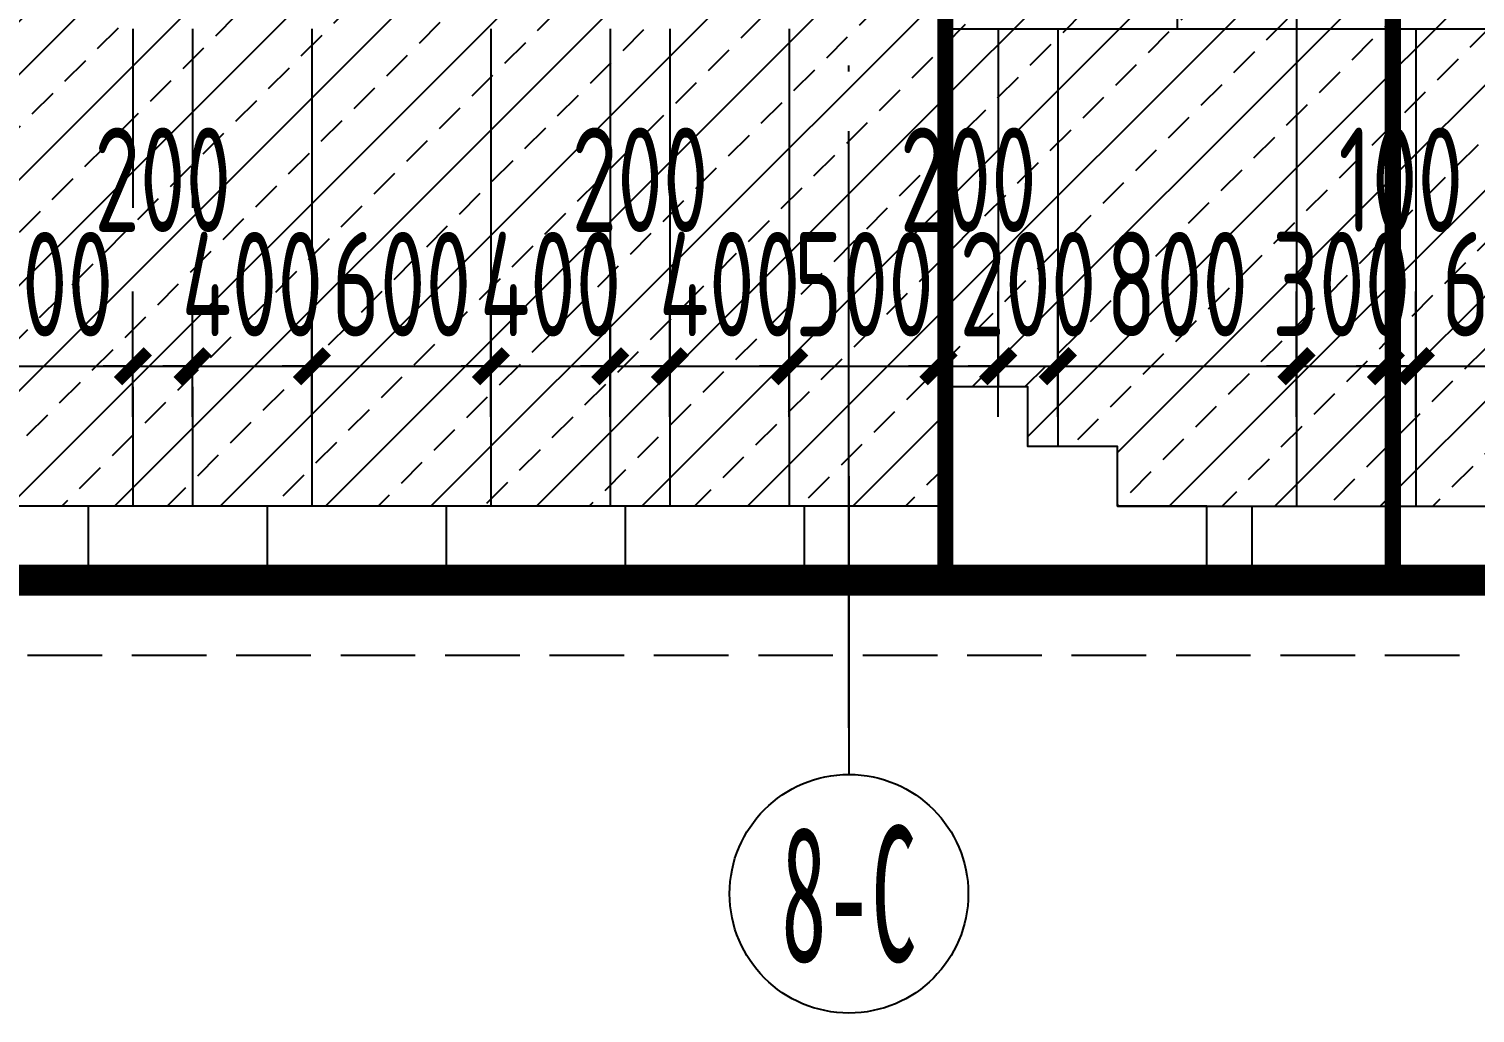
# Model space of a CAD drawing. Extents: x -863035 to 270371, y -8918 to 240488.
# Drawn here: x -241013 to -236165, y 73389 to 76689 of the extents above; entities that cross this region are included whole.
import ezdxf
from ezdxf.enums import TextEntityAlignment as Align

# ---------------------------------------------------------------- set-up
doc = ezdxf.new("R2010")
doc.units = 0
doc.header["$LTSCALE"] = 1000
doc.header["$MEASUREMENT"] = 0
doc.linetypes.add('DASH', pattern=[0.35, 0.25, -0.1])
doc.linetypes.add('DOTE', pattern=[2.42, 2, -0.2, 0.02, -0.2])
for name, color, linetype in [('01-标注_尺寸', 124, 'Continuous'), ('01-标注_轴线坐标', 132, 'Continuous'), ('02-TEXT_轴号', 7, 'Continuous'), ('05-填充_156', 156, 'Continuous'), ('A-C_窗', 140, 'Continuous'), ('A_AXIS-轴线', 36, 'Continuous'), ('AXIS_TEXT', 7, 'Continuous'), ('E-墙面分格', 146, 'Continuous'), ('E-立面轮廓', 241, 'Continuous')]:
    doc.layers.add(name, color=color, linetype=linetype)
doc.styles.add('_TCH_AXIS', font='STXIHEI.TTF')
doc.styles.add('_TCH_DIM_T3', font='ROS1', dxfattribs={"width": 0.75, "bigfont": 'JD'})
doc.styles.add('COMPLEX', font='COMPLEX')
doc.dimstyles.new('_TCH_ARCH&&100', dxfattribs={"dimtxt": 350, "dimasz": 100, "dimexe": 250, "dimexo": 300, "dimgap": 100, "dimtad": 1, "dimdec": 0, "dimzin": 0, "dimdsep": 46, "dimtxsty": '_TCH_DIM_T3', "dimblk": 'ARCHTICK', "dimcen": 0.09, "dimclrt": 7, "dimazin": 2, "dimtfac": 1, "dimtdec": 0, "dimtix": 1, "dimtmove": 2, "dimatfit": 3, "dimfxl": 0, "dimtolj": 1, "dimtzin": 0, "dimarcsym": 0})
pattern_1 = [(45, (-509493.13, 196644.35), (-176.77677, 176.77677), []), (45, (-509406.2, 196554.6), (-176.77677, 176.77677), [98.68425, -56.391])]

# ---------------------------------------------------------------- blocks, each defined once
blk = doc.blocks.new('_AXISO')
blk.add_circle((0, 0), 0.5)
at = {"layer": 'AXIS_TEXT', "style": 'COMPLEX', "width": 1.041667}
blk.add_attdef('A', text='', height=0.56, dxfattribs=at).set_placement((-0.25, -0.28), (0.25, -0.28), align=Align.FIT)
blk = doc.blocks.new('_ArchTick')
at = {"color": 0, "linetype": 'ByBlock', "const_width": 0.4}
blk.add_lwpolyline([(-0.5, -0.5), (0.5, 0.5)], dxfattribs=at)
blk = doc.blocks.new('*D1160')
at = {"layer": '01-标注_尺寸', "color": 0, "lineweight": -2, "transparency": 16777216}
for p, q in [((-241264.1, 75388.6), (-241264.1, 75807.9)), ((-240664.1, 75388.6), (-240664.1, 75807.9)), ((-241264.1, 75557.9), (-241364.1, 75557.9)), ((-241264.1, 75557.9), (-240664.1, 75557.9)), ((-240664.1, 75557.9), (-240564.1, 75557.9))]:
    blk.add_line(p, q, dxfattribs=at)
at = {"layer": 'Defpoints', "color": 0, "transparency": 16777216}
for p in [(-240664.1, 75557.9), (-241264.1, 75088.6), (-240664.1, 75088.6)]:
    blk.add_point(p, dxfattribs=at)
at = {"layer": '01-标注_尺寸', "color": 0, "lineweight": -2, "transparency": 16777216, "xscale": 100, "yscale": 100, "zscale": 100}
blk.add_blockref('_ArchTick', (-241264.1, 75557.9), dxfattribs=at)
at = {"layer": '01-标注_尺寸', "color": 0, "lineweight": -2, "transparency": 16777216, "xscale": 100, "yscale": 100, "zscale": 100, "rotation": 180}
blk.add_blockref('_ArchTick', (-240664.1, 75557.9), dxfattribs=at)
at = {"layer": '01-标注_尺寸', "color": 7, "transparency": 16777216, "insert": (-240964.1, 75832.9), "char_height": 350, "attachment_point": 5, "style": '_TCH_DIM_T3'}
blk.add_mtext('\\A1;600', dxfattribs=at)
blk = doc.blocks.new('*D1161')
at = {"layer": '01-标注_尺寸', "color": 0, "lineweight": -2, "transparency": 16777216}
for p, q in [((-240664.1, 75388.6), (-240664.1, 75807.9)), ((-240464.1, 75388.6), (-240464.1, 75807.9)), ((-240664.1, 75557.9), (-240764.1, 75557.9)), ((-240664.1, 75557.9), (-240464.1, 75557.9)), ((-240464.1, 75557.9), (-240364.1, 75557.9))]:
    blk.add_line(p, q, dxfattribs=at)
at = {"layer": 'Defpoints', "color": 0, "transparency": 16777216}
for p in [(-240464.1, 75557.9), (-240664.1, 75088.6), (-240464.1, 75088.6)]:
    blk.add_point(p, dxfattribs=at)
at = {"layer": '01-标注_尺寸', "color": 0, "lineweight": -2, "transparency": 16777216, "xscale": 100, "yscale": 100, "zscale": 100}
blk.add_blockref('_ArchTick', (-240664.1, 75557.9), dxfattribs=at)
at = {"layer": '01-标注_尺寸', "color": 0, "lineweight": -2, "transparency": 16777216, "xscale": 100, "yscale": 100, "zscale": 100, "rotation": 180}
blk.add_blockref('_ArchTick', (-240464.1, 75557.9), dxfattribs=at)
at = {"layer": '01-标注_尺寸', "color": 7, "transparency": 16777216, "insert": (-240564.1, 76182.9), "char_height": 350, "attachment_point": 5, "style": '_TCH_DIM_T3'}
blk.add_mtext('\\A1;200', dxfattribs=at)
blk = doc.blocks.new('*D1162')
at = {"layer": '01-标注_尺寸', "color": 0, "lineweight": -2, "transparency": 16777216}
for p, q in [((-240464.1, 75388.6), (-240464.1, 75807.9)), ((-240064.1, 75388.6), (-240064.1, 75807.9)), ((-240464.1, 75557.9), (-240564.1, 75557.9)), ((-240464.1, 75557.9), (-240064.1, 75557.9)), ((-240064.1, 75557.9), (-239964.1, 75557.9))]:
    blk.add_line(p, q, dxfattribs=at)
at = {"layer": 'Defpoints', "color": 0, "transparency": 16777216}
for p in [(-240064.1, 75557.9), (-240464.1, 75088.6), (-240064.1, 75088.6)]:
    blk.add_point(p, dxfattribs=at)
at = {"layer": '01-标注_尺寸', "color": 0, "lineweight": -2, "transparency": 16777216, "xscale": 100, "yscale": 100, "zscale": 100}
blk.add_blockref('_ArchTick', (-240464.1, 75557.9), dxfattribs=at)
at = {"layer": '01-标注_尺寸', "color": 0, "lineweight": -2, "transparency": 16777216, "xscale": 100, "yscale": 100, "zscale": 100, "rotation": 180}
blk.add_blockref('_ArchTick', (-240064.1, 75557.9), dxfattribs=at)
at = {"layer": '01-标注_尺寸', "color": 7, "transparency": 16777216, "insert": (-240264.1, 75832.9), "char_height": 350, "attachment_point": 5, "style": '_TCH_DIM_T3'}
blk.add_mtext('\\A1;400', dxfattribs=at)
blk = doc.blocks.new('*D1163')
at = {"layer": '01-标注_尺寸', "color": 0, "lineweight": -2, "transparency": 16777216}
for p, q in [((-240064.1, 75388.6), (-240064.1, 75807.9)), ((-239464.1, 75388.6), (-239464.1, 75807.9)), ((-240064.1, 75557.9), (-240164.1, 75557.9)), ((-240064.1, 75557.9), (-239464.1, 75557.9)), ((-239464.1, 75557.9), (-239364.1, 75557.9))]:
    blk.add_line(p, q, dxfattribs=at)
at = {"layer": 'Defpoints', "color": 0, "transparency": 16777216}
for p in [(-239464.1, 75557.9), (-240064.1, 75088.6), (-239464.1, 75088.6)]:
    blk.add_point(p, dxfattribs=at)
at = {"layer": '01-标注_尺寸', "color": 0, "lineweight": -2, "transparency": 16777216, "xscale": 100, "yscale": 100, "zscale": 100}
blk.add_blockref('_ArchTick', (-240064.1, 75557.9), dxfattribs=at)
at = {"layer": '01-标注_尺寸', "color": 0, "lineweight": -2, "transparency": 16777216, "xscale": 100, "yscale": 100, "zscale": 100, "rotation": 180}
blk.add_blockref('_ArchTick', (-239464.1, 75557.9), dxfattribs=at)
at = {"layer": '01-标注_尺寸', "color": 7, "transparency": 16777216, "insert": (-239764.1, 75832.9), "char_height": 350, "attachment_point": 5, "style": '_TCH_DIM_T3'}
blk.add_mtext('\\A1;600', dxfattribs=at)
blk = doc.blocks.new('*D1164')
at = {"layer": '01-标注_尺寸', "color": 0, "lineweight": -2, "transparency": 16777216}
for p, q in [((-239464.1, 75388.6), (-239464.1, 75807.9)), ((-239064.1, 75388.6), (-239064.1, 75807.9)), ((-239464.1, 75557.9), (-239564.1, 75557.9)), ((-239464.1, 75557.9), (-239064.1, 75557.9)), ((-239064.1, 75557.9), (-238964.1, 75557.9))]:
    blk.add_line(p, q, dxfattribs=at)
at = {"layer": 'Defpoints', "color": 0, "transparency": 16777216}
for p in [(-239064.1, 75557.9), (-239464.1, 75088.6), (-239064.1, 75088.6)]:
    blk.add_point(p, dxfattribs=at)
at = {"layer": '01-标注_尺寸', "color": 0, "lineweight": -2, "transparency": 16777216, "xscale": 100, "yscale": 100, "zscale": 100}
blk.add_blockref('_ArchTick', (-239464.1, 75557.9), dxfattribs=at)
at = {"layer": '01-标注_尺寸', "color": 0, "lineweight": -2, "transparency": 16777216, "xscale": 100, "yscale": 100, "zscale": 100, "rotation": 180}
blk.add_blockref('_ArchTick', (-239064.1, 75557.9), dxfattribs=at)
at = {"layer": '01-标注_尺寸', "color": 7, "transparency": 16777216, "insert": (-239264.1, 75832.9), "char_height": 350, "attachment_point": 5, "style": '_TCH_DIM_T3'}
blk.add_mtext('\\A1;400', dxfattribs=at)
blk = doc.blocks.new('*D1165')
at = {"layer": '01-标注_尺寸', "color": 0, "lineweight": -2, "transparency": 16777216}
for p, q in [((-239064.1, 75388.6), (-239064.1, 75807.9)), ((-238864.1, 75388.6), (-238864.1, 75807.9)), ((-239064.1, 75557.9), (-239164.1, 75557.9)), ((-239064.1, 75557.9), (-238864.1, 75557.9)), ((-238864.1, 75557.9), (-238764.1, 75557.9))]:
    blk.add_line(p, q, dxfattribs=at)
at = {"layer": 'Defpoints', "color": 0, "transparency": 16777216}
for p in [(-238864.1, 75557.9), (-239064.1, 75088.6), (-238864.1, 75088.6)]:
    blk.add_point(p, dxfattribs=at)
at = {"layer": '01-标注_尺寸', "color": 0, "lineweight": -2, "transparency": 16777216, "xscale": 100, "yscale": 100, "zscale": 100}
blk.add_blockref('_ArchTick', (-239064.1, 75557.9), dxfattribs=at)
at = {"layer": '01-标注_尺寸', "color": 0, "lineweight": -2, "transparency": 16777216, "xscale": 100, "yscale": 100, "zscale": 100, "rotation": 180}
blk.add_blockref('_ArchTick', (-238864.1, 75557.9), dxfattribs=at)
at = {"layer": '01-标注_尺寸', "color": 7, "transparency": 16777216, "insert": (-238964.1, 76182.9), "char_height": 350, "attachment_point": 5, "style": '_TCH_DIM_T3'}
blk.add_mtext('\\A1;200', dxfattribs=at)
blk = doc.blocks.new('*D1166')
at = {"layer": '01-标注_尺寸', "color": 0, "lineweight": -2, "transparency": 16777216}
for p, q in [((-238864.1, 75388.6), (-238864.1, 75807.9)), ((-238464.1, 75388.6), (-238464.1, 75807.9)), ((-238864.1, 75557.9), (-238964.1, 75557.9)), ((-238864.1, 75557.9), (-238464.1, 75557.9)), ((-238464.1, 75557.9), (-238364.1, 75557.9))]:
    blk.add_line(p, q, dxfattribs=at)
at = {"layer": 'Defpoints', "color": 0, "transparency": 16777216}
for p in [(-238464.1, 75557.9), (-238864.1, 75088.6), (-238464.1, 75088.6)]:
    blk.add_point(p, dxfattribs=at)
at = {"layer": '01-标注_尺寸', "color": 0, "lineweight": -2, "transparency": 16777216, "xscale": 100, "yscale": 100, "zscale": 100}
blk.add_blockref('_ArchTick', (-238864.1, 75557.9), dxfattribs=at)
at = {"layer": '01-标注_尺寸', "color": 0, "lineweight": -2, "transparency": 16777216, "xscale": 100, "yscale": 100, "zscale": 100, "rotation": 180}
blk.add_blockref('_ArchTick', (-238464.1, 75557.9), dxfattribs=at)
at = {"layer": '01-标注_尺寸', "color": 7, "transparency": 16777216, "insert": (-238664.1, 75832.9), "char_height": 350, "attachment_point": 5, "style": '_TCH_DIM_T3'}
blk.add_mtext('\\A1;400', dxfattribs=at)
blk = doc.blocks.new('*D1167')
at = {"layer": '01-标注_尺寸', "color": 0, "lineweight": -2, "transparency": 16777216}
for p, q in [((-238464.1, 75388.6), (-238464.1, 75807.9)), ((-237964.1, 75388.6), (-237964.1, 75807.9)), ((-238464.1, 75557.9), (-238564.1, 75557.9)), ((-238464.1, 75557.9), (-237964.1, 75557.9)), ((-237964.1, 75557.9), (-237864.1, 75557.9))]:
    blk.add_line(p, q, dxfattribs=at)
at = {"layer": 'Defpoints', "color": 0, "transparency": 16777216}
for p in [(-237964.1, 75557.9), (-238464.1, 75088.6), (-237964.1, 75088.6)]:
    blk.add_point(p, dxfattribs=at)
at = {"layer": '01-标注_尺寸', "color": 0, "lineweight": -2, "transparency": 16777216, "xscale": 100, "yscale": 100, "zscale": 100}
blk.add_blockref('_ArchTick', (-238464.1, 75557.9), dxfattribs=at)
at = {"layer": '01-标注_尺寸', "color": 0, "lineweight": -2, "transparency": 16777216, "xscale": 100, "yscale": 100, "zscale": 100, "rotation": 180}
blk.add_blockref('_ArchTick', (-237964.1, 75557.9), dxfattribs=at)
at = {"layer": '01-标注_尺寸', "color": 7, "transparency": 16777216, "insert": (-238214.1, 75832.9), "char_height": 350, "attachment_point": 5, "style": '_TCH_DIM_T3'}
blk.add_mtext('\\A1;500', dxfattribs=at)
blk = doc.blocks.new('*D1168')
at = {"layer": '01-标注_尺寸', "color": 0, "lineweight": -2, "transparency": 16777216}
for p, q in [((-237964.1, 75388.6), (-237964.1, 75807.9)), ((-237764.1, 75388.6), (-237764.1, 75807.9)), ((-237964.1, 75557.9), (-238064.1, 75557.9)), ((-237964.1, 75557.9), (-237764.1, 75557.9)), ((-237764.1, 75557.9), (-237664.1, 75557.9))]:
    blk.add_line(p, q, dxfattribs=at)
at = {"layer": 'Defpoints', "color": 0, "transparency": 16777216}
for p in [(-237764.1, 75557.9), (-237964.1, 75088.6), (-237764.1, 75088.6)]:
    blk.add_point(p, dxfattribs=at)
at = {"layer": '01-标注_尺寸', "color": 0, "lineweight": -2, "transparency": 16777216, "xscale": 100, "yscale": 100, "zscale": 100}
blk.add_blockref('_ArchTick', (-237964.1, 75557.9), dxfattribs=at)
at = {"layer": '01-标注_尺寸', "color": 0, "lineweight": -2, "transparency": 16777216, "xscale": 100, "yscale": 100, "zscale": 100, "rotation": 180}
blk.add_blockref('_ArchTick', (-237764.1, 75557.9), dxfattribs=at)
at = {"layer": '01-标注_尺寸', "color": 7, "transparency": 16777216, "insert": (-237864.1, 76182.9), "char_height": 350, "attachment_point": 5, "style": '_TCH_DIM_T3'}
blk.add_mtext('\\A1;200', dxfattribs=at)
blk = doc.blocks.new('*D1169')
at = {"layer": '01-标注_尺寸', "color": 0, "lineweight": -2, "transparency": 16777216}
for p, q in [((-237764.1, 75388.6), (-237764.1, 75807.9)), ((-237564.1, 75388.6), (-237564.1, 75807.9)), ((-237764.1, 75557.9), (-237864.1, 75557.9)), ((-237764.1, 75557.9), (-237564.1, 75557.9)), ((-237564.1, 75557.9), (-237464.1, 75557.9))]:
    blk.add_line(p, q, dxfattribs=at)
at = {"layer": 'Defpoints', "color": 0, "transparency": 16777216}
for p in [(-237564.1, 75557.9), (-237764.1, 75088.6), (-237564.1, 75088.6)]:
    blk.add_point(p, dxfattribs=at)
at = {"layer": '01-标注_尺寸', "color": 0, "lineweight": -2, "transparency": 16777216, "xscale": 100, "yscale": 100, "zscale": 100}
blk.add_blockref('_ArchTick', (-237764.1, 75557.9), dxfattribs=at)
at = {"layer": '01-标注_尺寸', "color": 0, "lineweight": -2, "transparency": 16777216, "xscale": 100, "yscale": 100, "zscale": 100, "rotation": 180}
blk.add_blockref('_ArchTick', (-237564.1, 75557.9), dxfattribs=at)
at = {"layer": '01-标注_尺寸', "color": 7, "transparency": 16777216, "insert": (-237664.1, 75832.9), "char_height": 350, "attachment_point": 5, "style": '_TCH_DIM_T3'}
blk.add_mtext('\\A1;200', dxfattribs=at)
blk = doc.blocks.new('*D1170')
at = {"layer": '01-标注_尺寸', "color": 0, "lineweight": -2, "transparency": 16777216}
for p, q in [((-237564.1, 75388.6), (-237564.1, 75807.9)), ((-236764.1, 75388.6), (-236764.1, 75807.9)), ((-237564.1, 75557.9), (-236764.1, 75557.9))]:
    blk.add_line(p, q, dxfattribs=at)
at = {"layer": 'Defpoints', "color": 0, "transparency": 16777216}
for p in [(-236764.1, 75557.9), (-237564.1, 75088.6), (-236764.1, 75088.6)]:
    blk.add_point(p, dxfattribs=at)
at = {"layer": '01-标注_尺寸', "color": 0, "lineweight": -2, "transparency": 16777216, "xscale": 100, "yscale": 100, "zscale": 100, "rotation": 180}
blk.add_blockref('_ArchTick', (-237564.1, 75557.9), dxfattribs=at)
at = {"layer": '01-标注_尺寸', "color": 0, "lineweight": -2, "transparency": 16777216, "xscale": 100, "yscale": 100, "zscale": 100}
blk.add_blockref('_ArchTick', (-236764.1, 75557.9), dxfattribs=at)
at = {"layer": '01-标注_尺寸', "color": 7, "transparency": 16777216, "insert": (-237164.1, 75832.9), "char_height": 350, "attachment_point": 5, "style": '_TCH_DIM_T3'}
blk.add_mtext('\\A1;800', dxfattribs=at)
blk = doc.blocks.new('*D1171')
at = {"layer": '01-标注_尺寸', "color": 0, "lineweight": -2, "transparency": 16777216}
for p, q in [((-236764.1, 75388.6), (-236764.1, 75807.9)), ((-236464.1, 75388.6), (-236464.1, 75807.9)), ((-236764.1, 75557.9), (-236864.1, 75557.9)), ((-236764.1, 75557.9), (-236464.1, 75557.9)), ((-236464.1, 75557.9), (-236364.1, 75557.9))]:
    blk.add_line(p, q, dxfattribs=at)
at = {"layer": 'Defpoints', "color": 0, "transparency": 16777216}
for p in [(-236464.1, 75557.9), (-236764.1, 75088.6), (-236464.1, 75088.6)]:
    blk.add_point(p, dxfattribs=at)
at = {"layer": '01-标注_尺寸', "color": 0, "lineweight": -2, "transparency": 16777216, "xscale": 100, "yscale": 100, "zscale": 100}
blk.add_blockref('_ArchTick', (-236764.1, 75557.9), dxfattribs=at)
at = {"layer": '01-标注_尺寸', "color": 0, "lineweight": -2, "transparency": 16777216, "xscale": 100, "yscale": 100, "zscale": 100, "rotation": 180}
blk.add_blockref('_ArchTick', (-236464.1, 75557.9), dxfattribs=at)
at = {"layer": '01-标注_尺寸', "color": 7, "transparency": 16777216, "insert": (-236614.1, 75832.9), "char_height": 350, "attachment_point": 5, "style": '_TCH_DIM_T3'}
blk.add_mtext('\\A1;300', dxfattribs=at)
blk = doc.blocks.new('*D1172')
at = {"layer": '01-标注_尺寸', "color": 0, "lineweight": -2, "transparency": 16777216}
for p, q in [((-236464.1, 75388.6), (-236464.1, 75807.9)), ((-236364.1, 75388.6), (-236364.1, 75807.9)), ((-236464.1, 75557.9), (-236564.1, 75557.9)), ((-236464.1, 75557.9), (-236364.1, 75557.9)), ((-236364.1, 75557.9), (-236264.1, 75557.9))]:
    blk.add_line(p, q, dxfattribs=at)
at = {"layer": 'Defpoints', "color": 0, "transparency": 16777216}
for p in [(-236364.1, 75557.9), (-236464.1, 75088.6), (-236364.1, 75088.6)]:
    blk.add_point(p, dxfattribs=at)
at = {"layer": '01-标注_尺寸', "color": 0, "lineweight": -2, "transparency": 16777216, "xscale": 100, "yscale": 100, "zscale": 100}
blk.add_blockref('_ArchTick', (-236464.1, 75557.9), dxfattribs=at)
at = {"layer": '01-标注_尺寸', "color": 0, "lineweight": -2, "transparency": 16777216, "xscale": 100, "yscale": 100, "zscale": 100, "rotation": 180}
blk.add_blockref('_ArchTick', (-236364.1, 75557.9), dxfattribs=at)
at = {"layer": '01-标注_尺寸', "color": 7, "transparency": 16777216, "insert": (-236414.1, 76182.9), "char_height": 350, "attachment_point": 5, "style": '_TCH_DIM_T3'}
blk.add_mtext('\\A1;100', dxfattribs=at)
blk = doc.blocks.new('*D1173')
at = {"layer": '01-标注_尺寸', "color": 0, "lineweight": -2, "transparency": 16777216}
for p, q in [((-236364.1, 75388.6), (-236364.1, 75807.9)), ((-235714.6, 75388.6), (-235714.6, 75807.9)), ((-236364.1, 75557.9), (-236464.1, 75557.9)), ((-236364.1, 75557.9), (-235714.6, 75557.9)), ((-235714.6, 75557.9), (-235614.6, 75557.9))]:
    blk.add_line(p, q, dxfattribs=at)
at = {"layer": 'Defpoints', "color": 0, "transparency": 16777216}
for p in [(-235714.6, 75557.9), (-236364.1, 75088.6), (-235714.6, 75088.6)]:
    blk.add_point(p, dxfattribs=at)
at = {"layer": '01-标注_尺寸', "color": 0, "lineweight": -2, "transparency": 16777216, "xscale": 100, "yscale": 100, "zscale": 100}
blk.add_blockref('_ArchTick', (-236364.1, 75557.9), dxfattribs=at)
at = {"layer": '01-标注_尺寸', "color": 0, "lineweight": -2, "transparency": 16777216, "xscale": 100, "yscale": 100, "zscale": 100, "rotation": 180}
blk.add_blockref('_ArchTick', (-235714.6, 75557.9), dxfattribs=at)
at = {"layer": '01-标注_尺寸', "color": 7, "transparency": 16777216, "insert": (-236039.4, 75832.9), "char_height": 350, "attachment_point": 5, "style": '_TCH_DIM_T3'}
blk.add_mtext('\\A1;650', dxfattribs=at)

msp = doc.modelspace()

# ---------------------------------------------------------------- hatches: boundary and pattern name
at = {"layer": '05-填充_156'}
h = msp.add_hatch(dxfattribs=at)
h.set_pattern_fill('天然石材', color=256, scale=50)
h.set_pattern_definition(pattern_1)
h.paths.add_polyline_path([(-237964.1, 78288.6), (-237964.1, 78638.6), (-243664.1, 78638.6), (-243664.1, 78288.6), (-243064.1, 78288.6), (-243064.1, 75088.6), (-237964.1, 75088.6), (-237964.1, 75488.6)])
h = msp.add_hatch(dxfattribs=at)
h.set_pattern_fill('天然石材', color=256, scale=50)
h.set_pattern_definition(pattern_1)
h.paths.add_polyline_path([(-236464.1, 78288.6), (-237964.1, 78288.6), (-237964.1, 78138.6), (-236964.1, 78138.6), (-236964.1, 78038.6), (-237964.1, 78038.6), (-237964.1, 75488.6), (-237664.1, 75488.6), (-237664.1, 75288.6), (-237364.1, 75288.6), (-237364.1, 75088.6), (-237064.1, 75088.6), (-236464.1, 75088.6)])
h = msp.add_hatch(dxfattribs=at)
h.set_pattern_fill('天然石材', color=256, scale=50)
h.set_pattern_definition(pattern_1)
h.paths.add_polyline_path([(-233564.1, 78188.6), (-233564.1, 78288.6), (-236464.1, 78288.6), (-236464.1, 75088.6), (-235714.6, 75088.6), (-235714.6, 77288.6), (-235114.6, 77288.6), (-234514.6, 77288.6), (-234514.6, 75188.6), (-234514.6, 75088.6), (-233564.1, 75088.6)])
h.paths.add_polyline_path([(-234362.4, 77688.6), (-234362.4, 77588.6), (-235866.8, 77588.6), (-235866.8, 77688.6)], flags=16)

# ---------------------------------------------------------------- linework, layer by layer
at = {"layer": '01-标注_轴线坐标'}
msp.add_line((-238264.1, 75189.3), (-238264.1, 74189.3), dxfattribs=at)
at = {"layer": 'A-C_窗'}
for p, q in [((-237964.1, 75088.6), (-243664.1, 75088.6)), ((-237364.1, 75088.6), (-235714.6, 75088.6))]:
    msp.add_line(p, q, dxfattribs=at)
at = {"layer": 'A-C_窗', "linetype": 'DASH'}
msp.add_line((-252217.8, 74588.6), (-232689.4, 74588.6), dxfattribs=at)
at = {"layer": 'A-C_窗'}
for points in [[(-243664.1, 78638.6), (-237964.1, 78638.6), (-237964.1, 74888.6), (-243664.1, 74888.6)], [(-237964.1, 78288.6), (-233564.1, 78288.6), (-233564.1, 74888.6), (-237964.1, 74888.6)], [(-237964.1, 75488.6), (-237964.1, 74888.6), (-237064.1, 74888.6), (-237064.1, 75088.6), (-237364.1, 75088.6), (-237364.1, 75288.6), (-237664.1, 75288.6), (-237664.1, 75488.6)]]:
    msp.add_lwpolyline(points, close=True, dxfattribs=at)
msp.add_lwpolyline([(-236464.1, 74888.6), (-236464.1, 78288.6)], dxfattribs=at)
at = {"layer": 'A_AXIS-轴线', "linetype": 'DOTE'}
msp.add_lwpolyline([(-238264.1, 74346.1), (-238264.1, 79871.8)], dxfattribs=at)
at = {"layer": 'E-墙面分格'}
for p, q in [((-237164.1, 78288.6), (-237164.1, 76688.6)), ((-236764.1, 78288.6), (-236764.1, 76688.6)), ((-240664.1, 76688.6), (-240664.1, 76088.6)), ((-240464.1, 76688.6), (-240464.1, 76088.6)), ((-240064.1, 76688.6), (-240064.1, 75088.6)), ((-239464.1, 76688.6), (-239464.1, 75088.6)), ((-239064.1, 76688.6), (-239064.1, 75088.6)), ((-238864.1, 76688.6), (-238864.1, 75088.6)), ((-238464.1, 76688.6), (-238464.1, 75088.6)), ((-237764.1, 76688.6), (-237764.1, 75488.6)), ((-237564.1, 76688.6), (-237564.1, 75288.6)), ((-236764.1, 76688.6), (-236764.1, 75088.6)), ((-236364.1, 76688.6), (-236364.1, 75088.6)), ((-240664.1, 75488.6), (-240664.1, 75088.6)), ((-240464.1, 75488.6), (-240464.1, 75088.6)), ((-240814.1, 75088.6), (-240814.1, 74888.6)), ((-240214.1, 75088.6), (-240214.1, 74888.6)), ((-239614.1, 75088.6), (-239614.1, 74888.6)), ((-239014.1, 75088.6), (-239014.1, 74888.6)), ((-238414.1, 75088.6), (-238414.1, 74888.6)), ((-236914.1, 75088.6), (-236914.1, 74888.6))]:
    msp.add_line(p, q, dxfattribs=at)
msp.add_lwpolyline([(-237964.1, 76688.6), (-233564.1, 76688.6)], dxfattribs=at)
at = {"layer": 'E-立面轮廓'}
for points, const_width in [([(-243689.1, 74888.6), (-243689.1, 78663.6), (-237939.1, 78663.6), (-237939.1, 74888.6)], 50), ([(-252217.8, 74838.6), (-232689.4, 74838.6)], 100)]:
    msp.add_lwpolyline(points, dxfattribs=dict(at, const_width=const_width))
at = {"layer": 'E-立面轮廓', "const_width": 50}
msp.add_lwpolyline([(-236439.1, 78313.6), (-237939.1, 78313.6), (-237939.1, 74863.6), (-236439.1, 74863.6)], close=True, dxfattribs=at)

# ---------------------------------------------------------------- block references
at = {"layer": '01-标注_轴线坐标'}
ref = msp.add_blockref('_AXISO', (-238264.1, 73789.3), dxfattribs=dict(at, xscale=800, yscale=800, zscale=800))
ref.add_attrib('A', '8-C', dxfattribs={"layer": '02-TEXT_轴号', "height": 452.55, "style": '_TCH_AXIS', "width": 0.43967}).set_placement((-238490.4, 73563), (-238037.8, 73563), align=Align.FIT)

# ---------------------------------------------------------------- dimensions: what is measured, and where the dimension line sits
at = {"layer": '01-标注_尺寸'}
for base, p1, p2, picture, middle in [((-240464.1, 75557.9), (-240664.1, 75088.6), (-240464.1, 75088.6), '*D1161', (-240564.1, 76182.9)), ((-238864.1, 75557.9), (-239064.1, 75088.6), (-238864.1, 75088.6), '*D1165', (-238964.1, 76182.9)), ((-237764.1, 75557.9), (-237964.1, 75088.6), (-237764.1, 75088.6), '*D1168', (-237864.1, 76182.9)), ((-236364.1, 75557.9), (-236464.1, 75088.6), (-236364.1, 75088.6), '*D1172', (-236414.1, 76182.9))]:
    dim = msp.add_linear_dim(base=base, p1=p1, p2=p2, angle=360, dimstyle='_TCH_ARCH&&100', dxfattribs=at)
    dim.commit()
    dim.dimension.update_dxf_attribs({"geometry": picture, "text_midpoint": middle, "dimtype": 161})
for p1, p2, distance, picture, middle in [((-241264.1, 75088.6), (-240664.1, 75088.6), 469.3, '*D1160', (-240964.1, 75832.9)), ((-240464.1, 75088.6), (-240064.1, 75088.6), 469.3, '*D1162', (-240264.1, 75832.9)), ((-240064.1, 75088.6), (-239464.1, 75088.6), 469.3, '*D1163', (-239764.1, 75832.9)), ((-239464.1, 75088.6), (-239064.1, 75088.6), 469.3, '*D1164', (-239264.1, 75832.9)), ((-238864.1, 75088.6), (-238464.1, 75088.6), 469.3, '*D1166', (-238664.1, 75832.9)), ((-238464.1, 75088.6), (-237964.1, 75088.6), 469.3, '*D1167', (-238214.1, 75832.9)), ((-237764.1, 75088.6), (-237564.1, 75088.6), 469.3, '*D1169', (-237664.1, 75832.9)), ((-237564.1, 75088.6), (-236764.1, 75088.6), 469.3, '*D1170', (-237164.1, 75832.9)), ((-236764.1, 75088.6), (-236464.1, 75088.6), 469.3, '*D1171', (-236614.1, 75832.9)), ((-236364.1086, 75088.6128), (-235714.601, 75088.6128), 469.3262, '*D1173', (-236039.3548, 75832.939))]:
    dim = msp.add_aligned_dim(p1=p1, p2=p2, distance=distance, dimstyle='_TCH_ARCH&&100', dxfattribs=at)
    dim.commit()
    dim.dimension.update_dxf_attribs({"geometry": picture, "text_midpoint": middle})

doc.saveas('drawing.dxf')
